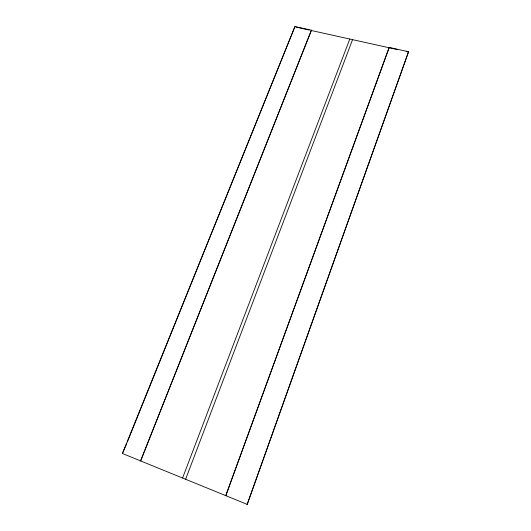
<?xml version="1.0" encoding="UTF-8"?>
<svg xmlns="http://www.w3.org/2000/svg" width="531" height="531" viewBox="0 0 531 531"><rect width="100%" height="100%" fill="white"/><g stroke="black" fill="none" stroke-linecap="round" stroke-linejoin="round"><path stroke-width="0.8" d="M408.565 51.733L247.18 504.45L408.565 51.733L389.19 47.438L225.775 495.708L389.19 47.438M185.618 479.241L352.564 39.646M182.571 478L349.79 39.028M311.425 30.201L140.635 460.875L311.425 30.201L294.951 26.55L122.435 453.501L247.32 504.437M126.71 443.544L122.435 453.501M127.334 442.004L294.951 26.55M295.813 27.061L309.142 30.015M311.491 30.539L397.274 49.562M406.149 51.527L408.565 52.065"/></g></svg>
